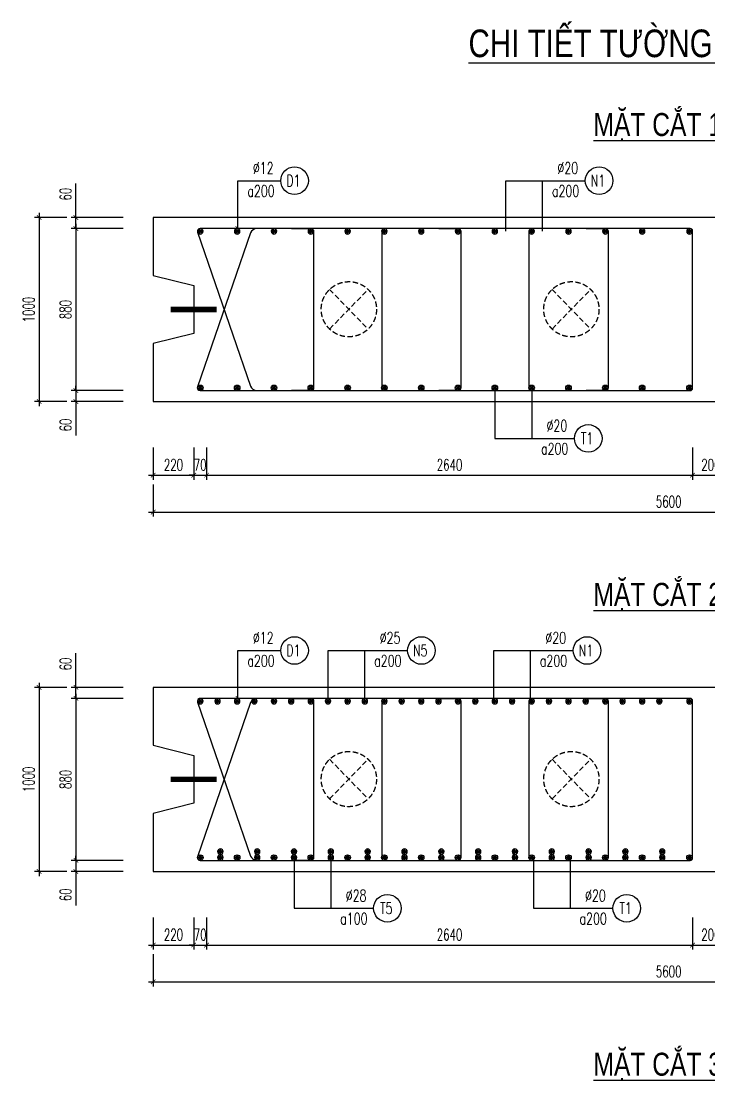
# Model space of a CAD drawing. Header units: millimetres. Extents: x -143483 to 1166745, y -1448440 to -1202244.
# Drawn here: x 76165 to 91106, y -1235911 to -1212885 of the extents above; entities that cross this region are included whole.
import ezdxf
from ezdxf.enums import TextEntityAlignment as Align

# ---------------------------------------------------------------- set-up
doc = ezdxf.new("R2010")
doc.units = ezdxf.units.MM
doc.header["$LTSCALE"] = 30
doc.header["$PDMODE"] = 3
doc.linetypes.add('DASHED', pattern=[19.05, 12.7, -6.35])
doc.layers.get('0').update_dxf_attribs({"lineweight": 9})
doc.layers.get('Defpoints').update_dxf_attribs({"lineweight": 9})
for name, color, linetype in [('ccu11-Cotthep', 9, 'Continuous'), ('ccu11-Dim', 8, 'Continuous'), ('ccu11-Text', 31, 'Continuous'), ('ccu11-Thay', 7, 'Continuous'), ('ccu11-Thep', 4, 'Continuous'), ('ccu11-Thep doc', 4, 'Continuous'), ('ccu11-Thepdai', 6, 'Continuous')]:
    doc.layers.add(name, color=color, linetype=linetype)
doc.layers.add('ccu11-Khuat', color=9, linetype='DASHED', lineweight=30)
doc.layers.add('Vicom_thep doc', color=1, linetype='Continuous', lineweight=35)
doc.styles.add('ccu11-dim', font='vnsimli.shx', dxfattribs={"width": 0.65, "bigfont": 'bigfont.shx'})
doc.styles.add('ccu11-VnAvH-B', font='VHAVANB.TTF')
doc.styles.add('ccu11-vnsimple', font='vnsimple.shx', dxfattribs={"bigfont": 'bigfont.shx'})
doc.styles.add('ccu11_simli', font='vnsimli.shx', dxfattribs={"width": 0.8})
doc.dimstyles.new('ccu11-100', dxfattribs={"dimscale": 100, "dimtxt": 2.5, "dimasz": 1, "dimexe": 1, "dimexo": 2, "dimgap": 1, "dimtad": 1, "dimdec": 0, "dimdsep": 46, "dimtxsty": 'ccu11-dim', "dimblk": 'ARCHTICK', "dimcen": -1, "dimdle": 1, "dimclrd": 256, "dimclre": 256, "dimclrt": 3, "dimadec": 0, "dimazin": 2, "dimtfac": 0.1, "dimtdec": 0, "dimtmove": 0, "dimatfit": 1, "dimldrblk": 'ARCHTICK', "dimfxl": 0, "dimtvp": 0.833333, "dimtolj": 1, "dimtzin": 12, "dimarcsym": 0})
doc.dimstyles.new('ccu11-100x4', dxfattribs={"dimscale": 100, "dimtxt": 2.5, "dimasz": 1, "dimexe": 1, "dimexo": 2, "dimgap": 1, "dimtad": 1, "dimdec": 0, "dimlfac": 0.25, "dimdsep": 46, "dimtxsty": 'ccu11-dim', "dimblk": 'ARCHTICK', "dimcen": -1, "dimdle": 1, "dimclrd": 256, "dimclre": 256, "dimclrt": 3, "dimadec": 0, "dimazin": 2, "dimtfac": 0.1, "dimtdec": 0, "dimtmove": 0, "dimatfit": 1, "dimldrblk": 'ARCHTICK', "dimfxl": 0, "dimtvp": 0.833333, "dimtolj": 1, "dimtzin": 12, "dimarcsym": 0})

# ---------------------------------------------------------------- blocks, each defined once
blk = doc.blocks.new('MCT')
at = {"ltscale": 0.005}
for p, q in [((-0.49, 0), (0.49, 0)), ((0.35, -0.35), (-0.35, 0.35)), ((-0.35, -0.35), (0.35, 0.35)), ((0, -0.49), (0, 0.49))]:
    blk.add_line(p, q, dxfattribs=at)
blk.add_circle((0, 0), 0.492, dxfattribs=at)
blk = doc.blocks.new('*U2129')
at = {"layer": 'ccu11-Thep doc', "xscale": -121.9200000001001, "yscale": 121.9200000001001, "zscale": 121.92, "rotation": 270}
blk.add_blockref('MCT', (0, 0), dxfattribs=at)
blk = doc.blocks.new('*U2130')
at = {"layer": 'ccu11-Thep doc', "color": 0, "linetype": 'ByBlock', "lineweight": -2, "transparency": 16777216}
for p in [(0, 0), (800, 0), (1600, 0), (2400, 0), (3200, 0), (4000, 0), (4800, 0), (5600, 0), (6400, 0), (7200, 0), (8000, 0), (8800, 0), (9600, 0)]:
    blk.add_blockref('*U2129', p, dxfattribs=at)
blk = doc.blocks.new('*U2131')
at = {"layer": 'ccu11-Thep doc', "xscale": -121.9200000001001, "yscale": 121.9200000001001, "zscale": 121.92, "rotation": 270}
blk.add_blockref('MCT', (0, 0), dxfattribs=at)
blk = doc.blocks.new('*U2132')
at = {"layer": 'ccu11-Thep doc', "color": 0, "linetype": 'ByBlock', "lineweight": -2, "transparency": 16777216}
for p in [(0, 0), (800, 0), (1600, 0), (2400, 0), (3200, 0), (4000, 0), (4800, 0), (5600, 0), (6400, 0), (7200, 0), (8000, 0), (8800, 0), (9600, 0)]:
    blk.add_blockref('*U2131', p, dxfattribs=at)
blk = doc.blocks.new('_ARCHTICK')
at = {"color": 0, "linetype": 'ByBlock', "const_width": 0.15}
blk.add_lwpolyline([(-0.5, -0.5), (0.5, 0.5)], dxfattribs=at)
blk = doc.blocks.new('*D2583')
at = {"layer": 'ccu11-Dim', "linetype": 'ByBlock', "lineweight": -2, "ltscale": 30, "transparency": 16777216}
for p, q in [((77354, -1217151), (77354, -1216411)), ((78382, -1217151), (77254, -1217151)), ((77354, -1217391), (77354, -1217151)), ((78382, -1217391), (77254, -1217391)), ((77354, -1217391), (77354, -1217491))]:
    blk.add_line(p, q, dxfattribs=at)
at = {"layer": 'Defpoints', "color": 0, "linetype": 'ByBlock', "ltscale": 30, "transparency": 16777216}
for p in [(78582, -1217151), (77354, -1217391), (78582, -1217391)]:
    blk.add_point(p, dxfattribs=at)
at = {"layer": 'ccu11-Dim', "linetype": 'ByBlock', "lineweight": -2, "ltscale": 30, "transparency": 16777216, "xscale": 100, "yscale": 100, "zscale": 100}
for p, rotation in [((77354, -1217151), 270), ((77354, -1217391), 90)]:
    blk.add_blockref('_ARCHTICK', p, dxfattribs=dict(at, rotation=rotation))
at = {"layer": 'ccu11-Dim', "color": 3, "linetype": 'ByBlock', "ltscale": 30, "transparency": 16777216, "insert": (77129, -1216643), "char_height": 250, "attachment_point": 5, "rotation": 90, "style": 'ccu11-dim'}
blk.add_mtext('\\A1;60', dxfattribs=at)
blk = doc.blocks.new('*D2584')
at = {"layer": 'ccu11-Dim', "linetype": 'ByBlock', "lineweight": -2, "ltscale": 30, "transparency": 16777216}
for p, q in [((77354, -1217291), (77354, -1221011)), ((78382, -1217391), (77254, -1217391)), ((78382, -1220911), (77254, -1220911))]:
    blk.add_line(p, q, dxfattribs=at)
at = {"layer": 'Defpoints', "color": 0, "linetype": 'ByBlock', "ltscale": 30, "transparency": 16777216}
for p in [(78582, -1217391), (77354, -1220911), (78582, -1220911)]:
    blk.add_point(p, dxfattribs=at)
at = {"layer": 'ccu11-Dim', "linetype": 'ByBlock', "lineweight": -2, "ltscale": 30, "transparency": 16777216, "xscale": 100, "yscale": 100, "zscale": 100}
for p, rotation in [((77354, -1217391), 90), ((77354, -1220911), 270)]:
    blk.add_blockref('_ARCHTICK', p, dxfattribs=dict(at, rotation=rotation))
at = {"layer": 'ccu11-Dim', "color": 3, "linetype": 'ByBlock', "ltscale": 30, "transparency": 16777216, "insert": (77129, -1219151), "char_height": 250, "attachment_point": 5, "rotation": 90, "style": 'ccu11-dim'}
blk.add_mtext('\\A1;880', dxfattribs=at)
blk = doc.blocks.new('*D2585')
at = {"layer": 'ccu11-Dim', "linetype": 'ByBlock', "lineweight": -2, "ltscale": 30, "transparency": 16777216}
for p, q in [((77354, -1220911), (77354, -1220811)), ((78382, -1220911), (77254, -1220911)), ((77354, -1220911), (77354, -1221151)), ((78382, -1221151), (77254, -1221151)), ((77354, -1221151), (77354, -1221890))]:
    blk.add_line(p, q, dxfattribs=at)
at = {"layer": 'Defpoints', "color": 0, "linetype": 'ByBlock', "ltscale": 30, "transparency": 16777216}
for p in [(77354, -1220911), (78582, -1220911), (78582, -1221151)]:
    blk.add_point(p, dxfattribs=at)
at = {"layer": 'ccu11-Dim', "linetype": 'ByBlock', "lineweight": -2, "ltscale": 30, "transparency": 16777216, "xscale": 100, "yscale": 100, "zscale": 100}
for p, rotation in [((77354, -1220911), 270), ((77354, -1221151), 90)]:
    blk.add_blockref('_ARCHTICK', p, dxfattribs=dict(at, rotation=rotation))
at = {"layer": 'ccu11-Dim', "color": 3, "linetype": 'ByBlock', "ltscale": 30, "transparency": 16777216, "insert": (77129, -1221659), "char_height": 250, "attachment_point": 5, "rotation": 90, "style": 'ccu11-dim'}
blk.add_mtext('\\A1;60', dxfattribs=at)
blk = doc.blocks.new('*D2586')
at = {"layer": 'ccu11-Dim', "linetype": 'ByBlock', "lineweight": -2, "ltscale": 30, "transparency": 16777216}
for p, q in [((77154, -1217151), (76454, -1217151)), ((76554, -1217051), (76554, -1221251)), ((77154, -1221151), (76454, -1221151))]:
    blk.add_line(p, q, dxfattribs=at)
at = {"layer": 'Defpoints', "color": 0, "linetype": 'ByBlock', "ltscale": 30, "transparency": 16777216}
for p in [(77354, -1217151), (76554, -1221151), (77354, -1221151)]:
    blk.add_point(p, dxfattribs=at)
at = {"layer": 'ccu11-Dim', "linetype": 'ByBlock', "lineweight": -2, "ltscale": 30, "transparency": 16777216, "xscale": 100, "yscale": 100, "zscale": 100}
for p, rotation in [((76554, -1217151), 90), ((76554, -1221151), 270)]:
    blk.add_blockref('_ARCHTICK', p, dxfattribs=dict(at, rotation=rotation))
at = {"layer": 'ccu11-Dim', "color": 3, "linetype": 'ByBlock', "ltscale": 30, "transparency": 16777216, "insert": (76329, -1219151), "char_height": 250, "attachment_point": 5, "rotation": 90, "style": 'ccu11-dim'}
blk.add_mtext('\\A1;1000', dxfattribs=at)
blk = doc.blocks.new('*D2588')
at = {"layer": 'ccu11-Dim', "linetype": 'ByBlock', "lineweight": -2, "ltscale": 30, "transparency": 16777216}
for p, q in [((79034, -1222951), (79034, -1223651)), ((101434, -1222951), (101434, -1223651)), ((78934, -1223551), (101534, -1223551))]:
    blk.add_line(p, q, dxfattribs=at)
at = {"layer": 'Defpoints', "color": 0, "linetype": 'ByBlock', "ltscale": 30, "transparency": 16777216}
for p in [(79034, -1222751), (101434, -1222751), (101434, -1223551)]:
    blk.add_point(p, dxfattribs=at)
at = {"layer": 'ccu11-Dim', "linetype": 'ByBlock', "lineweight": -2, "ltscale": 30, "transparency": 16777216, "xscale": 100, "yscale": 100, "zscale": 100, "rotation": 180}
blk.add_blockref('_ARCHTICK', (79034, -1223551), dxfattribs=at)
at = {"layer": 'ccu11-Dim', "linetype": 'ByBlock', "lineweight": -2, "ltscale": 30, "transparency": 16777216, "xscale": 100, "yscale": 100, "zscale": 100}
blk.add_blockref('_ARCHTICK', (101434, -1223551), dxfattribs=at)
at = {"layer": 'ccu11-Dim', "color": 3, "linetype": 'ByBlock', "ltscale": 30, "transparency": 16777216, "insert": (90234, -1223326), "char_height": 250, "attachment_point": 5, "style": 'ccu11-dim'}
blk.add_mtext('\\A1;5600', dxfattribs=at)
blk = doc.blocks.new('*D2590')
at = {"layer": 'ccu11-Dim', "linetype": 'ByBlock', "lineweight": -2, "ltscale": 30, "transparency": 16777216}
for p, q in [((90752, -1222151), (90752, -1222851)), ((91552, -1222151), (91552, -1222851)), ((90652, -1222751), (91652, -1222751))]:
    blk.add_line(p, q, dxfattribs=at)
at = {"layer": 'Defpoints', "color": 0, "linetype": 'ByBlock', "ltscale": 30, "transparency": 16777216}
for p in [(90752, -1221951), (91552, -1221951), (91552, -1222751)]:
    blk.add_point(p, dxfattribs=at)
at = {"layer": 'ccu11-Dim', "linetype": 'ByBlock', "lineweight": -2, "ltscale": 30, "transparency": 16777216, "xscale": 100, "yscale": 100, "zscale": 100, "rotation": 180}
blk.add_blockref('_ARCHTICK', (90752, -1222751), dxfattribs=at)
at = {"layer": 'ccu11-Dim', "linetype": 'ByBlock', "lineweight": -2, "ltscale": 30, "transparency": 16777216, "xscale": 100, "yscale": 100, "zscale": 100}
blk.add_blockref('_ARCHTICK', (91552, -1222751), dxfattribs=at)
at = {"layer": 'ccu11-Dim', "color": 3, "linetype": 'ByBlock', "ltscale": 30, "transparency": 16777216, "insert": (91152, -1222526), "char_height": 250, "attachment_point": 5, "style": 'ccu11-dim'}
blk.add_mtext('\\A1;200', dxfattribs=at)
blk = doc.blocks.new('*D2592')
at = {"layer": 'ccu11-Dim', "linetype": 'ByBlock', "lineweight": -2, "ltscale": 30, "transparency": 16777216}
for p, q in [((80194, -1222151), (80194, -1222851)), ((90752, -1222151), (90752, -1222851)), ((80094, -1222751), (90852, -1222751))]:
    blk.add_line(p, q, dxfattribs=at)
at = {"layer": 'Defpoints', "color": 0, "linetype": 'ByBlock', "ltscale": 30, "transparency": 16777216}
for p in [(80194, -1221951), (90752, -1221951), (90752, -1222751)]:
    blk.add_point(p, dxfattribs=at)
at = {"layer": 'ccu11-Dim', "linetype": 'ByBlock', "lineweight": -2, "ltscale": 30, "transparency": 16777216, "xscale": 100, "yscale": 100, "zscale": 100, "rotation": 180}
blk.add_blockref('_ARCHTICK', (80194, -1222751), dxfattribs=at)
at = {"layer": 'ccu11-Dim', "linetype": 'ByBlock', "lineweight": -2, "ltscale": 30, "transparency": 16777216, "xscale": 100, "yscale": 100, "zscale": 100}
blk.add_blockref('_ARCHTICK', (90752, -1222751), dxfattribs=at)
at = {"layer": 'ccu11-Dim', "color": 3, "linetype": 'ByBlock', "ltscale": 30, "transparency": 16777216, "insert": (85473, -1222526), "char_height": 250, "attachment_point": 5, "style": 'ccu11-dim'}
blk.add_mtext('\\A1;2640', dxfattribs=at)
blk = doc.blocks.new('SHD')
at = {"layer": 'ccu11-Cotthep'}
blk.add_circle((300, 0), 300, dxfattribs=at)
at = {"layer": 'ccu11-Cotthep', "color": 31, "style": 'ccu11_simli', "width": 0.8}
blk.add_attdef('DK', text='', height=250, dxfattribs=at).set_placement((-101, 65), align=Align.BOTTOM_RIGHT)
blk.add_attdef('KH', text='', height=250, dxfattribs=at).set_placement((300, 0), align=Align.MIDDLE)
blk.add_attdef('KC', text='', height=250, dxfattribs=at).set_placement((-101, -142), align=Align.TOP_RIGHT)
blk = doc.blocks.new('*D2597')
at = {"layer": 'ccu11-Dim', "linetype": 'ByBlock', "lineweight": -2, "ltscale": 30, "transparency": 16777216}
for p, q in [((77354, -1227361), (77354, -1226621)), ((78382, -1227361), (77254, -1227361)), ((77354, -1227601), (77354, -1227361)), ((78382, -1227601), (77254, -1227601)), ((77354, -1227601), (77354, -1227701))]:
    blk.add_line(p, q, dxfattribs=at)
at = {"layer": 'Defpoints', "color": 0, "linetype": 'ByBlock', "ltscale": 30, "transparency": 16777216}
for p in [(78582, -1227361), (77354, -1227601), (78582, -1227601)]:
    blk.add_point(p, dxfattribs=at)
at = {"layer": 'ccu11-Dim', "linetype": 'ByBlock', "lineweight": -2, "ltscale": 30, "transparency": 16777216, "xscale": 100, "yscale": 100, "zscale": 100}
for p, rotation in [((77354, -1227361), 270), ((77354, -1227601), 90)]:
    blk.add_blockref('_ARCHTICK', p, dxfattribs=dict(at, rotation=rotation))
at = {"layer": 'ccu11-Dim', "color": 3, "linetype": 'ByBlock', "ltscale": 30, "transparency": 16777216, "insert": (77129, -1226853), "char_height": 250, "attachment_point": 5, "rotation": 90, "style": 'ccu11-dim'}
blk.add_mtext('\\A1;60', dxfattribs=at)
blk = doc.blocks.new('*D2598')
at = {"layer": 'ccu11-Dim', "linetype": 'ByBlock', "lineweight": -2, "ltscale": 30, "transparency": 16777216}
for p, q in [((77354, -1227501), (77354, -1231221)), ((78382, -1227601), (77254, -1227601)), ((78382, -1231121), (77254, -1231121))]:
    blk.add_line(p, q, dxfattribs=at)
at = {"layer": 'Defpoints', "color": 0, "linetype": 'ByBlock', "ltscale": 30, "transparency": 16777216}
for p in [(78582, -1227601), (77354, -1231121), (78582, -1231121)]:
    blk.add_point(p, dxfattribs=at)
at = {"layer": 'ccu11-Dim', "linetype": 'ByBlock', "lineweight": -2, "ltscale": 30, "transparency": 16777216, "xscale": 100, "yscale": 100, "zscale": 100}
for p, rotation in [((77354, -1227601), 90), ((77354, -1231121), 270)]:
    blk.add_blockref('_ARCHTICK', p, dxfattribs=dict(at, rotation=rotation))
at = {"layer": 'ccu11-Dim', "color": 3, "linetype": 'ByBlock', "ltscale": 30, "transparency": 16777216, "insert": (77129, -1229361), "char_height": 250, "attachment_point": 5, "rotation": 90, "style": 'ccu11-dim'}
blk.add_mtext('\\A1;880', dxfattribs=at)
blk = doc.blocks.new('*D2599')
at = {"layer": 'ccu11-Dim', "linetype": 'ByBlock', "lineweight": -2, "ltscale": 30, "transparency": 16777216}
for p, q in [((78382, -1231121), (77254, -1231121)), ((77354, -1231121), (77354, -1231021)), ((77354, -1231121), (77354, -1231361)), ((78382, -1231361), (77254, -1231361)), ((77354, -1231361), (77354, -1232100))]:
    blk.add_line(p, q, dxfattribs=at)
at = {"layer": 'Defpoints', "color": 0, "linetype": 'ByBlock', "ltscale": 30, "transparency": 16777216}
for p in [(77354, -1231121), (78582, -1231121), (78582, -1231361)]:
    blk.add_point(p, dxfattribs=at)
at = {"layer": 'ccu11-Dim', "linetype": 'ByBlock', "lineweight": -2, "ltscale": 30, "transparency": 16777216, "xscale": 100, "yscale": 100, "zscale": 100}
for p, rotation in [((77354, -1231121), 270), ((77354, -1231361), 90)]:
    blk.add_blockref('_ARCHTICK', p, dxfattribs=dict(at, rotation=rotation))
at = {"layer": 'ccu11-Dim', "color": 3, "linetype": 'ByBlock', "ltscale": 30, "transparency": 16777216, "insert": (77129, -1231869), "char_height": 250, "attachment_point": 5, "rotation": 90, "style": 'ccu11-dim'}
blk.add_mtext('\\A1;60', dxfattribs=at)
blk = doc.blocks.new('*D2600')
at = {"layer": 'ccu11-Dim', "linetype": 'ByBlock', "lineweight": -2, "ltscale": 30, "transparency": 16777216}
for p, q in [((76554, -1227261), (76554, -1231461)), ((77154, -1227361), (76454, -1227361)), ((77154, -1231361), (76454, -1231361))]:
    blk.add_line(p, q, dxfattribs=at)
at = {"layer": 'Defpoints', "color": 0, "linetype": 'ByBlock', "ltscale": 30, "transparency": 16777216}
for p in [(77354, -1227361), (76554, -1231361), (77354, -1231361)]:
    blk.add_point(p, dxfattribs=at)
at = {"layer": 'ccu11-Dim', "linetype": 'ByBlock', "lineweight": -2, "ltscale": 30, "transparency": 16777216, "xscale": 100, "yscale": 100, "zscale": 100}
for p, rotation in [((76554, -1227361), 90), ((76554, -1231361), 270)]:
    blk.add_blockref('_ARCHTICK', p, dxfattribs=dict(at, rotation=rotation))
at = {"layer": 'ccu11-Dim', "color": 3, "linetype": 'ByBlock', "ltscale": 30, "transparency": 16777216, "insert": (76329, -1229361), "char_height": 250, "attachment_point": 5, "rotation": 90, "style": 'ccu11-dim'}
blk.add_mtext('\\A1;1000', dxfattribs=at)
blk = doc.blocks.new('*D2602')
at = {"layer": 'ccu11-Dim', "linetype": 'ByBlock', "lineweight": -2, "ltscale": 30, "transparency": 16777216}
for p, q in [((79034, -1233161), (79034, -1233861)), ((101434, -1233161), (101434, -1233861)), ((78934, -1233761), (101534, -1233761))]:
    blk.add_line(p, q, dxfattribs=at)
at = {"layer": 'Defpoints', "color": 0, "linetype": 'ByBlock', "ltscale": 30, "transparency": 16777216}
for p in [(79034, -1232961), (101434, -1232961), (101434, -1233761)]:
    blk.add_point(p, dxfattribs=at)
at = {"layer": 'ccu11-Dim', "linetype": 'ByBlock', "lineweight": -2, "ltscale": 30, "transparency": 16777216, "xscale": 100, "yscale": 100, "zscale": 100, "rotation": 180}
blk.add_blockref('_ARCHTICK', (79034, -1233761), dxfattribs=at)
at = {"layer": 'ccu11-Dim', "linetype": 'ByBlock', "lineweight": -2, "ltscale": 30, "transparency": 16777216, "xscale": 100, "yscale": 100, "zscale": 100}
blk.add_blockref('_ARCHTICK', (101434, -1233761), dxfattribs=at)
at = {"layer": 'ccu11-Dim', "color": 3, "linetype": 'ByBlock', "ltscale": 30, "transparency": 16777216, "insert": (90234, -1233536), "char_height": 250, "attachment_point": 5, "style": 'ccu11-dim'}
blk.add_mtext('\\A1;5600', dxfattribs=at)
blk = doc.blocks.new('*D2604')
at = {"layer": 'ccu11-Dim', "linetype": 'ByBlock', "lineweight": -2, "ltscale": 30, "transparency": 16777216}
for p, q in [((90752, -1232361), (90752, -1233061)), ((91552, -1232361), (91552, -1233061)), ((90652, -1232961), (91652, -1232961))]:
    blk.add_line(p, q, dxfattribs=at)
at = {"layer": 'Defpoints', "color": 0, "linetype": 'ByBlock', "ltscale": 30, "transparency": 16777216}
for p in [(90752, -1232161), (91552, -1232161), (91552, -1232961)]:
    blk.add_point(p, dxfattribs=at)
at = {"layer": 'ccu11-Dim', "linetype": 'ByBlock', "lineweight": -2, "ltscale": 30, "transparency": 16777216, "xscale": 100, "yscale": 100, "zscale": 100, "rotation": 180}
blk.add_blockref('_ARCHTICK', (90752, -1232961), dxfattribs=at)
at = {"layer": 'ccu11-Dim', "linetype": 'ByBlock', "lineweight": -2, "ltscale": 30, "transparency": 16777216, "xscale": 100, "yscale": 100, "zscale": 100}
blk.add_blockref('_ARCHTICK', (91552, -1232961), dxfattribs=at)
at = {"layer": 'ccu11-Dim', "color": 3, "linetype": 'ByBlock', "ltscale": 30, "transparency": 16777216, "insert": (91152, -1232736), "char_height": 250, "attachment_point": 5, "style": 'ccu11-dim'}
blk.add_mtext('\\A1;200', dxfattribs=at)
blk = doc.blocks.new('ccu11_block_thep')
at = {"layer": 'ccu11-Thep', "color": 3}
for p, q in [((-0.4, 0), (0.4, 0)), ((-0.28, 0.28), (0.28, -0.28)), ((0.28, 0.28), (-0.28, -0.28)), ((0, 0.4), (0, -0.4))]:
    blk.add_line(p, q, dxfattribs=at)
at = {"layer": 'ccu11-Thep', "color": 1, "const_width": 0.0667}
blk.add_lwpolyline([(-0.4, 0, 1), (0.4, 0, 1), (-0.4, 0, 1)], format="xyb", dxfattribs=at)
at = {"layer": 'ccu11-Thep', "color": 1}
blk.add_circle((0, 0), 0.4, dxfattribs=at)
blk = doc.blocks.new('*U2137')
at = {"layer": 'Vicom_thep doc', "xscale": -150, "yscale": 150, "zscale": 150, "rotation": 180}
blk.add_blockref('ccu11_block_thep', (0, 0), dxfattribs=at)
blk = doc.blocks.new('*U2138')
at = {"layer": 'ccu11-Thep doc', "color": 0, "linetype": 'ByBlock', "lineweight": -2, "transparency": 16777216}
for p in [(0, 0), (800, 0), (1600, 0), (2400, 0), (3200, 0), (4000, 0), (4800, 0), (5600, 0), (6400, 0), (7200, 0), (8000, 0), (8800, 0), (9600, 0)]:
    blk.add_blockref('*U2137', p, dxfattribs=at)
blk = doc.blocks.new('*U2145')
at = {"layer": 'Vicom_thep doc', "xscale": -150, "yscale": 150, "zscale": 150, "rotation": 180}
blk.add_blockref('ccu11_block_thep', (0, 0), dxfattribs=at)
blk = doc.blocks.new('*U2146')
at = {"layer": 'ccu11-Thep doc', "color": 0, "linetype": 'ByBlock', "lineweight": -2, "transparency": 16777216}
for p in [(0, 0), (800, 0), (1600, 0), (2400, 0), (3200, 0), (4000, 0), (4800, 0), (5600, 0), (6400, 0), (7200, 0), (8000, 0), (8800, 0), (9600, 0)]:
    blk.add_blockref('*U2145', p, dxfattribs=at)
blk = doc.blocks.new('*U2201')
at = {"layer": 'Vicom_thep doc', "xscale": -150, "yscale": 150, "zscale": 150, "rotation": 180}
blk.add_blockref('ccu11_block_thep', (0, 0), dxfattribs=at)
blk = doc.blocks.new('*U2202')
at = {"layer": 'ccu11-Thep doc', "color": 0, "linetype": 'ByBlock', "lineweight": -2, "transparency": 16777216}
for p in [(0, 0), (800, 0), (1600, 0), (2400, 0), (3200, 0), (4000, 0), (4800, 0), (5600, 0), (6400, 0), (7200, 0), (8000, 0), (8800, 0), (9600, 0)]:
    blk.add_blockref('*U2201', p, dxfattribs=at)
blk = doc.blocks.new('*D2385')
at = {"layer": 'ccu11-Dim', "linetype": 'ByBlock', "lineweight": -2, "ltscale": 30, "transparency": 16777216}
for p, q in [((79034, -1222151), (79034, -1222851)), ((79914, -1222151), (79914, -1222851)), ((78934, -1222751), (80014, -1222751))]:
    blk.add_line(p, q, dxfattribs=at)
at = {"layer": 'Defpoints', "color": 0, "linetype": 'ByBlock', "ltscale": 30, "transparency": 16777216}
for p in [(79034, -1221951), (79914, -1221951), (79914, -1222751)]:
    blk.add_point(p, dxfattribs=at)
at = {"layer": 'ccu11-Dim', "linetype": 'ByBlock', "lineweight": -2, "ltscale": 30, "transparency": 16777216, "xscale": 100, "yscale": 100, "zscale": 100, "rotation": 180}
blk.add_blockref('_ARCHTICK', (79034, -1222751), dxfattribs=at)
at = {"layer": 'ccu11-Dim', "linetype": 'ByBlock', "lineweight": -2, "ltscale": 30, "transparency": 16777216, "xscale": 100, "yscale": 100, "zscale": 100}
blk.add_blockref('_ARCHTICK', (79914, -1222751), dxfattribs=at)
at = {"layer": 'ccu11-Dim', "color": 3, "linetype": 'ByBlock', "ltscale": 30, "transparency": 16777216, "insert": (79474, -1222526), "char_height": 250, "attachment_point": 5, "style": 'ccu11-dim'}
blk.add_mtext('\\A1;220', dxfattribs=at)
blk = doc.blocks.new('*D2386')
at = {"layer": 'ccu11-Dim', "linetype": 'ByBlock', "lineweight": -2, "ltscale": 30, "transparency": 16777216}
for p, q in [((79914, -1222151), (79914, -1222851)), ((80194, -1222151), (80194, -1222851)), ((79914, -1222751), (79814, -1222751)), ((79914, -1222751), (80194, -1222751)), ((80194, -1222751), (80294, -1222751))]:
    blk.add_line(p, q, dxfattribs=at)
at = {"layer": 'Defpoints', "color": 0, "linetype": 'ByBlock', "ltscale": 30, "transparency": 16777216}
for p in [(79914, -1221951), (80194, -1221951), (80194, -1222751)]:
    blk.add_point(p, dxfattribs=at)
at = {"layer": 'ccu11-Dim', "linetype": 'ByBlock', "lineweight": -2, "ltscale": 30, "transparency": 16777216, "xscale": 100, "yscale": 100, "zscale": 100}
blk.add_blockref('_ARCHTICK', (79914, -1222751), dxfattribs=at)
at = {"layer": 'ccu11-Dim', "linetype": 'ByBlock', "lineweight": -2, "ltscale": 30, "transparency": 16777216, "xscale": 100, "yscale": 100, "zscale": 100, "rotation": 180}
blk.add_blockref('_ARCHTICK', (80194, -1222751), dxfattribs=at)
at = {"layer": 'ccu11-Dim', "color": 3, "linetype": 'ByBlock', "ltscale": 30, "transparency": 16777216, "insert": (80054, -1222526), "char_height": 250, "attachment_point": 5, "style": 'ccu11-dim'}
blk.add_mtext('\\A1;70', dxfattribs=at)
blk = doc.blocks.new('*U1553')
at = {"layer": 'ccu11-Thep doc', "xscale": -121.9200000001001, "yscale": 121.9200000001001, "zscale": 121.92, "rotation": 270}
blk.add_blockref('MCT', (0, 0), dxfattribs=at)
blk = doc.blocks.new('*U1562')
at = {"layer": 'ccu11-Thep doc', "color": 0, "linetype": 'ByBlock', "lineweight": -2, "transparency": 16777216}
for p in [(0, 0), (800, 0), (1600, 0), (2400, 0), (3200, 0), (4000, 0), (4800, 0), (5600, 0), (6400, 0), (7200, 0), (8000, 0), (8800, 0), (9600, 0)]:
    blk.add_blockref('*U1553', p, dxfattribs=at)
blk = doc.blocks.new('*U1563')
at = {"layer": 'ccu11-Thep doc', "xscale": -121.9200000001001, "yscale": 121.9200000001001, "zscale": 121.92, "rotation": 270}
blk.add_blockref('MCT', (0, 0), dxfattribs=at)
blk = doc.blocks.new('*U1564')
at = {"layer": 'ccu11-Thep doc', "color": 0, "linetype": 'ByBlock', "lineweight": -2, "transparency": 16777216}
for p in [(0, 0), (800, 0), (1600, 0), (2400, 0), (3200, 0), (4000, 0), (4800, 0), (5600, 0), (6400, 0), (7200, 0), (8000, 0), (8800, 0), (9600, 0)]:
    blk.add_blockref('*U1563', p, dxfattribs=at)
blk = doc.blocks.new('*D2387')
at = {"layer": 'ccu11-Dim', "linetype": 'ByBlock', "lineweight": -2, "ltscale": 30, "transparency": 16777216}
for p, q in [((80194, -1232361), (80194, -1233061)), ((90752, -1232361), (90752, -1233061)), ((80094, -1232961), (90852, -1232961))]:
    blk.add_line(p, q, dxfattribs=at)
at = {"layer": 'Defpoints', "color": 0, "linetype": 'ByBlock', "ltscale": 30, "transparency": 16777216}
for p in [(80194, -1232161), (90752, -1232161), (90752, -1232961)]:
    blk.add_point(p, dxfattribs=at)
at = {"layer": 'ccu11-Dim', "linetype": 'ByBlock', "lineweight": -2, "ltscale": 30, "transparency": 16777216, "xscale": 100, "yscale": 100, "zscale": 100, "rotation": 180}
blk.add_blockref('_ARCHTICK', (80194, -1232961), dxfattribs=at)
at = {"layer": 'ccu11-Dim', "linetype": 'ByBlock', "lineweight": -2, "ltscale": 30, "transparency": 16777216, "xscale": 100, "yscale": 100, "zscale": 100}
blk.add_blockref('_ARCHTICK', (90752, -1232961), dxfattribs=at)
at = {"layer": 'ccu11-Dim', "color": 3, "linetype": 'ByBlock', "ltscale": 30, "transparency": 16777216, "insert": (85473, -1232736), "char_height": 250, "attachment_point": 5, "style": 'ccu11-dim'}
blk.add_mtext('\\A1;2640', dxfattribs=at)
blk = doc.blocks.new('*D2388')
at = {"layer": 'ccu11-Dim', "linetype": 'ByBlock', "lineweight": -2, "ltscale": 30, "transparency": 16777216}
for p, q in [((79034, -1232361), (79034, -1233061)), ((79914, -1232361), (79914, -1233061)), ((78934, -1232961), (80014, -1232961))]:
    blk.add_line(p, q, dxfattribs=at)
at = {"layer": 'Defpoints', "color": 0, "linetype": 'ByBlock', "ltscale": 30, "transparency": 16777216}
for p in [(79034, -1232161), (79914, -1232161), (79914, -1232961)]:
    blk.add_point(p, dxfattribs=at)
at = {"layer": 'ccu11-Dim', "linetype": 'ByBlock', "lineweight": -2, "ltscale": 30, "transparency": 16777216, "xscale": 100, "yscale": 100, "zscale": 100, "rotation": 180}
blk.add_blockref('_ARCHTICK', (79034, -1232961), dxfattribs=at)
at = {"layer": 'ccu11-Dim', "linetype": 'ByBlock', "lineweight": -2, "ltscale": 30, "transparency": 16777216, "xscale": 100, "yscale": 100, "zscale": 100}
blk.add_blockref('_ARCHTICK', (79914, -1232961), dxfattribs=at)
at = {"layer": 'ccu11-Dim', "color": 3, "linetype": 'ByBlock', "ltscale": 30, "transparency": 16777216, "insert": (79474, -1232736), "char_height": 250, "attachment_point": 5, "style": 'ccu11-dim'}
blk.add_mtext('\\A1;220', dxfattribs=at)
blk = doc.blocks.new('*D2389')
at = {"layer": 'ccu11-Dim', "linetype": 'ByBlock', "lineweight": -2, "ltscale": 30, "transparency": 16777216}
for p, q in [((79914, -1232361), (79914, -1233061)), ((80194, -1232361), (80194, -1233061)), ((79914, -1232961), (79814, -1232961)), ((79914, -1232961), (80194, -1232961)), ((80194, -1232961), (80294, -1232961))]:
    blk.add_line(p, q, dxfattribs=at)
at = {"layer": 'Defpoints', "color": 0, "linetype": 'ByBlock', "ltscale": 30, "transparency": 16777216}
for p in [(79914, -1232161), (80194, -1232161), (80194, -1232961)]:
    blk.add_point(p, dxfattribs=at)
at = {"layer": 'ccu11-Dim', "linetype": 'ByBlock', "lineweight": -2, "ltscale": 30, "transparency": 16777216, "xscale": 100, "yscale": 100, "zscale": 100}
blk.add_blockref('_ARCHTICK', (79914, -1232961), dxfattribs=at)
at = {"layer": 'ccu11-Dim', "linetype": 'ByBlock', "lineweight": -2, "ltscale": 30, "transparency": 16777216, "xscale": 100, "yscale": 100, "zscale": 100, "rotation": 180}
blk.add_blockref('_ARCHTICK', (80194, -1232961), dxfattribs=at)
at = {"layer": 'ccu11-Dim', "color": 3, "linetype": 'ByBlock', "ltscale": 30, "transparency": 16777216, "insert": (80054, -1232736), "char_height": 250, "attachment_point": 5, "style": 'ccu11-dim'}
blk.add_mtext('\\A1;70', dxfattribs=at)

msp = doc.modelspace()

# ---------------------------------------------------------------- linework, layer by layer
at = {"layer": 'ccu11-Khuat', "ltscale": 0.3}
for p, q in [((82865.99, -1218715.04), (83704.22, -1219573.74)), ((82865.99, -1219573.74), (83704.22, -1218715.04)), ((87700.78, -1218715.04), (88539.02, -1219573.74)), ((87700.78, -1219573.74), (88539.02, -1218715.04)), ((82865.99, -1228924.97), (83704.22, -1229783.68)), ((82865.99, -1229783.68), (83704.22, -1228924.97)), ((87700.78, -1228924.97), (88539.02, -1229783.68)), ((87700.78, -1229783.68), (88539.02, -1228924.97))]:
    msp.add_line(p, q, dxfattribs=at)
for centre in [(83285.11, -1219144.39), (88119.9, -1219144.39), (83285.11, -1229354.32), (88119.9, -1229354.32)]:
    msp.add_circle(centre, 600, dxfattribs=at)
at = {"layer": 'ccu11-Thay'}
for p, q in [((101433.78, -1217150.75), (79033.78, -1217150.75)), ((79033.78, -1217150.75), (79033.78, -1218410.75)), ((79033.78, -1218410.75), (79913.55, -1218630.75)), ((79913.55, -1218630.75), (79913.55, -1219670.75)), ((79913.55, -1219670.75), (79033.78, -1219890.75)), ((79033.78, -1219890.75), (79033.78, -1221150.75)), ((79033.78, -1221150.75), (101433.78, -1221150.75)), ((101433.78, -1227360.69), (79033.78, -1227360.69)), ((79033.78, -1227360.69), (79033.78, -1228620.69)), ((79033.78, -1228620.69), (79913.55, -1228840.69)), ((79913.55, -1228840.69), (79913.55, -1229880.69)), ((79913.55, -1229880.69), (79033.78, -1230100.69)), ((79033.78, -1230100.69), (79033.78, -1231360.69)), ((79033.78, -1231360.69), (101433.78, -1231360.69))]:
    msp.add_line(p, q, dxfattribs=at)
at = {"layer": 'ccu11-Thep', "const_width": 120}
for points in [[(79413.31, -1219150.75), (80413.31, -1219150.75)], [(80413.78, -1219150.75), (79413.78, -1219150.75)], [(79413.31, -1229360.69), (80413.31, -1229360.69)], [(80413.78, -1229360.69), (79413.78, -1229360.69)]]:
    msp.add_lwpolyline(points, dxfattribs=at)
at = {"layer": 'ccu11-Thepdai'}
for points in [[(81981.98, -1217390.75), (81261.51, -1217390.75, 0.23620228), (81149.75, -1217483.5), (79995.87, -1220830.25, 0.5204497), (80052.26, -1220910.75), (90703.78, -1220910.75, 0.41421356), (90753.78, -1220860.75), (90753.78, -1217440.75, 0.41421356), (90703.78, -1217390.75), (80052.26, -1217390.75, 0.5204497), (79995.87, -1217471.25), (81149.75, -1220818, 0.23620228), (81261.51, -1220910.75), (81981.98, -1220910.75)], [(82038.78, -1217390.75), (82458.78, -1217390.75, -0.41421356), (82518.78, -1217450.75), (82518.78, -1220850.75, -0.41421356), (82458.78, -1220910.75), (82038.78, -1220910.75)], [(84478.78, -1217390.75), (84058.78, -1217390.75, 0.41421356), (83998.78, -1217450.75), (83998.78, -1220850.75, 0.41421356), (84058.78, -1220910.75), (84478.78, -1220910.75)], [(85238.78, -1217390.75), (85658.78, -1217390.75, -0.41421356), (85718.78, -1217450.75), (85718.78, -1220850.75, -0.41421356), (85658.78, -1220910.75), (85238.78, -1220910.75)], [(87678.78, -1217390.75), (87258.78, -1217390.75, 0.41421356), (87198.78, -1217450.75), (87198.78, -1220850.75, 0.41421356), (87258.78, -1220910.75), (87678.78, -1220910.75)], [(88438.78, -1217390.75), (88858.78, -1217390.75, -0.41421356), (88918.78, -1217450.75), (88918.78, -1220850.75, -0.41421356), (88858.78, -1220910.75), (88438.78, -1220910.75)], [(81981.98, -1227600.69), (81261.51, -1227600.69, 0.23620228), (81149.75, -1227693.43), (79995.87, -1231040.19, 0.5204497), (80052.26, -1231120.69), (90703.78, -1231120.69, 0.41421356), (90753.78, -1231070.69), (90753.78, -1227650.69, 0.41421356), (90703.78, -1227600.69), (80052.26, -1227600.69, 0.5204497), (79995.87, -1227681.19), (81149.75, -1231027.94, 0.23620228), (81261.51, -1231120.69), (81981.98, -1231120.69)], [(82038.78, -1227600.69), (82458.78, -1227600.69, -0.41421356), (82518.78, -1227660.69), (82518.78, -1231060.69, -0.41421356), (82458.78, -1231120.69), (82038.78, -1231120.69)], [(84478.78, -1227600.69), (84058.78, -1227600.69, 0.41421356), (83998.78, -1227660.69), (83998.78, -1231060.69, 0.41421356), (84058.78, -1231120.69), (84478.78, -1231120.69)], [(85238.78, -1227600.69), (85658.78, -1227600.69, -0.41421356), (85718.78, -1227660.69), (85718.78, -1231060.69, -0.41421356), (85658.78, -1231120.69), (85238.78, -1231120.69)], [(87678.78, -1227600.69), (87258.78, -1227600.69, 0.41421356), (87198.78, -1227660.69), (87198.78, -1231060.69, 0.41421356), (87258.78, -1231120.69), (87678.78, -1231120.69)], [(88438.78, -1227600.69), (88858.78, -1227600.69, -0.41421356), (88918.78, -1227660.69), (88918.78, -1231060.69, -0.41421356), (88858.78, -1231120.69), (88438.78, -1231120.69)]]:
    msp.add_lwpolyline(points, format="xyb", dxfattribs=at)

# ---------------------------------------------------------------- block references
at = {"layer": 'ccu11-Cotthep'}
ref = msp.add_blockref('SHD', (81804.46, -1216350.39), dxfattribs=at)
ref.add_attrib('KH', 'D1', dxfattribs={"color": 31, "height": 250, "style": 'ccu11-vnsimple', "width": 0.7}).set_placement((82079.46, -1216350.39), align=Align.MIDDLE_CENTER)
ref.add_attrib('KC', 'a200', dxfattribs={"color": 31, "height": 250, "style": 'ccu11-vnsimple', "width": 0.7}).set_placement((81375.88, -1216450.39), align=Align.TOP_CENTER)
ref.add_attrib('DK', '`12', dxfattribs={"color": 31, "height": 250, "style": 'ccu11-vnsimple', "width": 0.7}).set_placement((81423.68, -1216275.39), align=Align.BOTTOM_CENTER)
ref = msp.add_blockref('SHD', (88422.78, -1216350.39), dxfattribs=at)
ref.add_attrib('KH', 'N1', dxfattribs={"color": 31, "height": 250, "style": 'ccu11-vnsimple', "width": 0.7}).set_placement((88697.78, -1216350.39), align=Align.MIDDLE_CENTER)
ref.add_attrib('KC', 'a200', dxfattribs={"color": 31, "height": 250, "style": 'ccu11-vnsimple', "width": 0.7}).set_placement((87994.2, -1216450.39), align=Align.TOP_CENTER)
ref.add_attrib('DK', '`20', dxfattribs={"color": 31, "height": 250, "style": 'ccu11-vnsimple', "width": 0.7}).set_placement((88042, -1216275.39), align=Align.BOTTOM_CENTER)
ref = msp.add_blockref('SHD', (88186.17, -1221951.11), dxfattribs=at)
ref.add_attrib('KH', 'T1', dxfattribs={"color": 31, "height": 250, "style": 'ccu11-vnsimple', "width": 0.7}).set_placement((88461.17, -1221951.11), align=Align.MIDDLE_CENTER)
ref.add_attrib('KC', 'a200', dxfattribs={"color": 31, "height": 250, "style": 'ccu11-vnsimple', "width": 0.7}).set_placement((87757.59, -1222051.11), align=Align.TOP_CENTER)
ref.add_attrib('DK', '`20', dxfattribs={"color": 31, "height": 250, "style": 'ccu11-vnsimple', "width": 0.7}).set_placement((87805.39, -1221876.11), align=Align.BOTTOM_CENTER)
ref = msp.add_blockref('SHD', (81804.46, -1226560.33), dxfattribs=at)
ref.add_attrib('KH', 'D1', dxfattribs={"color": 31, "height": 250, "style": 'ccu11-vnsimple', "width": 0.7}).set_placement((82079.46, -1226560.33), align=Align.MIDDLE_CENTER)
ref.add_attrib('KC', 'a200', dxfattribs={"color": 31, "height": 250, "style": 'ccu11-vnsimple', "width": 0.7}).set_placement((81375.88, -1226660.33), align=Align.TOP_CENTER)
ref.add_attrib('DK', '`12', dxfattribs={"color": 31, "height": 250, "style": 'ccu11-vnsimple', "width": 0.7}).set_placement((81423.68, -1226485.33), align=Align.BOTTOM_CENTER)
ref = msp.add_blockref('SHD', (84560.86, -1226560.33), dxfattribs=at)
ref.add_attrib('KH', 'N5', dxfattribs={"color": 31, "height": 250, "style": 'ccu11-vnsimple', "width": 0.7}).set_placement((84835.86, -1226560.33), align=Align.MIDDLE_CENTER)
ref.add_attrib('KC', 'a200', dxfattribs={"color": 31, "height": 250, "style": 'ccu11-vnsimple', "width": 0.7}).set_placement((84132.28, -1226660.33), align=Align.TOP_CENTER)
ref.add_attrib('DK', '`25', dxfattribs={"color": 31, "height": 250, "style": 'ccu11-vnsimple', "width": 0.7}).set_placement((84180.07, -1226485.33), align=Align.BOTTOM_CENTER)
ref = msp.add_blockref('SHD', (88160.86, -1226560.33), dxfattribs=at)
ref.add_attrib('KH', 'N1', dxfattribs={"color": 31, "height": 250, "style": 'ccu11-vnsimple', "width": 0.7}).set_placement((88435.86, -1226560.33), align=Align.MIDDLE_CENTER)
ref.add_attrib('KC', 'a200', dxfattribs={"color": 31, "height": 250, "style": 'ccu11-vnsimple', "width": 0.7}).set_placement((87732.28, -1226660.33), align=Align.TOP_CENTER)
ref.add_attrib('DK', '`20', dxfattribs={"color": 31, "height": 250, "style": 'ccu11-vnsimple', "width": 0.7}).set_placement((87780.07, -1226485.33), align=Align.BOTTOM_CENTER)
ref = msp.add_blockref('SHD', (83822.78, -1232161.04), dxfattribs=at)
ref.add_attrib('KH', 'T5', dxfattribs={"color": 31, "height": 250, "style": 'ccu11-vnsimple', "width": 0.7}).set_placement((84097.78, -1232161.04), align=Align.MIDDLE_CENTER)
ref.add_attrib('KC', 'a100', dxfattribs={"color": 31, "height": 250, "style": 'ccu11-vnsimple', "width": 0.7}).set_placement((83394.2, -1232261.04), align=Align.TOP_CENTER)
ref.add_attrib('DK', '`28', dxfattribs={"color": 31, "height": 250, "style": 'ccu11-vnsimple', "width": 0.7}).set_placement((83442, -1232086.04), align=Align.BOTTOM_CENTER)
ref = msp.add_blockref('SHD', (89022.78, -1232161.04), dxfattribs=at)
ref.add_attrib('KH', 'T1', dxfattribs={"color": 31, "height": 250, "style": 'ccu11-vnsimple', "width": 0.7}).set_placement((89297.78, -1232161.04), align=Align.MIDDLE_CENTER)
ref.add_attrib('KC', 'a200', dxfattribs={"color": 31, "height": 250, "style": 'ccu11-vnsimple', "width": 0.7}).set_placement((88594.2, -1232261.04), align=Align.TOP_CENTER)
ref.add_attrib('DK', '`20', dxfattribs={"color": 31, "height": 250, "style": 'ccu11-vnsimple', "width": 0.7}).set_placement((88642, -1232086.04), align=Align.BOTTOM_CENTER)
at = {"layer": 'ccu11-Thep doc'}
for name, p in [('*U2130', (80057.17, -1217450.75)), ('*U1562', (80057.17, -1227660.69)), ('*U2138', (80431.86, -1227660.69)), ('*U2202', (80493.78, -1230930.58)), ('*U2146', (80493.78, -1231060.69))]:
    msp.add_blockref(name, p, dxfattribs=at)
at = {"layer": 'ccu11-Thep doc', "yscale": 121.9200000001001, "rotation": 270}
for p, xscale, zscale in [((90685.88, -1217450.75), -121.9200000001001, 121.92), ((90685.88, -1220850.75), 121.9200000001001, 121.9200000001001), ((90685.88, -1227660.69), -121.9200000001001, 121.92), ((90685.88, -1231060.69), 121.9200000001001, 121.9200000001001)]:
    msp.add_blockref('MCT', p, dxfattribs=dict(at, xscale=xscale, zscale=zscale))
at = {"layer": 'ccu11-Thep doc', "xscale": -1, "rotation": 180}
for name, p in [('*U2132', (80057.17, -1220850.75)), ('*U1564', (80057.17, -1231060.69))]:
    msp.add_blockref(name, p, dxfattribs=at)

# ---------------------------------------------------------------- texts
at = {"layer": 'ccu11-Text', "style": 'ccu11-VnAvH-B', "width": 0.8}
msp.add_text('%%UCHI TIÕT t\xadêng v©y tv-7a', height=600, dxfattribs=at).set_placement((90267.79, -1213666.3), align=Align.CENTER)
at = {"layer": 'ccu11-Text', "color": 1, "style": 'ccu11-VnAvH-B', "width": 0.8}
msp.add_text('%%UmÆt c¾t 1-1', height=500, dxfattribs=at).set_placement((90233.78, -1215380.62), align=Align.CENTER)
at = {"layer": 'ccu11-Text', "color": 2, "style": 'ccu11-VnAvH-B', "width": 0.8}
msp.add_text('%%UmÆt c¾t 2-2', height=500, dxfattribs=at).set_placement((90233.78, -1225590.56), align=Align.CENTER)
at = {"layer": 'ccu11-Text', "color": 3, "style": 'ccu11-VnAvH-B', "width": 0.8}
msp.add_text('%%UmÆt c¾t 3-3', height=500, dxfattribs=at).set_placement((90233.78, -1235800.49), align=Align.CENTER)

# ---------------------------------------------------------------- dimensions: what is measured, and where the dimension line sits
at = {"layer": 'ccu11-Dim', "linetype": 'ByBlock', "ltscale": 30}
for base, p1, p2, angle, picture, middle in [((77354.02, -1217390.75), (78582.41, -1217150.75), (78582.41, -1217390.75), 90, '*D2583', (77354.02, -1216642.76)), ((77354.02, -1220910.75), (78582.41, -1221150.75), (78582.41, -1220910.75), 270, '*D2585', (77354.02, -1221658.73)), ((77354.02, -1227600.69), (78582.41, -1227360.69), (78582.41, -1227600.69), 90, '*D2597', (77354.02, -1226852.7)), ((77354.02, -1231120.69), (78582.41, -1231360.69), (78582.41, -1231120.69), 270, '*D2599', (77354.02, -1231868.67))]:
    dim = msp.add_linear_dim(base=base, p1=p1, p2=p2, angle=angle, dimstyle='ccu11-100x4', dxfattribs=at)
    dim.commit()
    dim.dimension.update_dxf_attribs({"geometry": picture, "text_midpoint": middle, "dimtype": 160})
for base, p1, p2, angle, picture, middle in [((76554.02, -1221150.75), (77354.02, -1217150.75), (77354.02, -1221150.75), 90, '*D2586', (76329.02, -1219150.75)), ((79913.78, -1222751.11), (79033.78, -1221951.11), (79913.78, -1221951.11), 180, '*D2385', (79473.78, -1222526.11)), ((76554.02, -1231360.69), (77354.02, -1227360.69), (77354.02, -1231360.69), 90, '*D2600', (76329.02, -1229360.69)), ((79913.78, -1232961.04), (79033.78, -1232161.05), (79913.78, -1232161.05), 180, '*D2388', (79473.78, -1232736.04))]:
    dim = msp.add_linear_dim(base=base, p1=p1, p2=p2, angle=angle, dimstyle='ccu11-100x4', dxfattribs=at)
    dim.commit()
    dim.dimension.update_dxf_attribs({"geometry": picture, "text_midpoint": middle})
for base, p1, p2, angle, override, picture, middle in [((77354.02, -1220910.75), (78582.41, -1217390.75), (78582.41, -1220910.75), 90, {"dimtmove": 1}, '*D2584', (77129.02, -1219150.75)), ((80193.78, -1222751.11), (79913.78, -1221951.11), (80193.78, -1221951.11), 180, {"dimtix": 1}, '*D2386', (80053.78, -1222526.11)), ((77354.02, -1231120.69), (78582.41, -1227600.69), (78582.41, -1231120.69), 90, {"dimtmove": 1}, '*D2598', (77129.02, -1229360.69)), ((80193.78, -1232961.04), (79913.78, -1232161.05), (80193.78, -1232161.05), 180, {"dimtix": 1}, '*D2389', (80053.78, -1232736.04))]:
    dim = msp.add_linear_dim(base=base, p1=p1, p2=p2, angle=angle, dimstyle='ccu11-100x4', override=override, dxfattribs=at)
    dim.commit()
    dim.dimension.update_dxf_attribs({"geometry": picture, "text_midpoint": middle})
for base, p1, p2, picture, middle in [((90752.28, -1222751.11), (80193.78, -1221951.11), (90752.28, -1221951.11), '*D2592', (85473.03, -1222526.11)), ((91552.28, -1222751.11), (90752.28, -1221951.11), (91552.28, -1221951.11), '*D2590', (91152.28, -1222526.11)), ((101433.78, -1223551.11), (79033.78, -1222751.11), (101433.78, -1222751.11), '*D2588', (90233.78, -1223326.11)), ((90752.28, -1232961.04), (80193.78, -1232161.05), (90752.28, -1232161.05), '*D2387', (85473.03, -1232736.04)), ((91552.28, -1232961.04), (90752.28, -1232161.05), (91552.28, -1232161.05), '*D2604', (91152.28, -1232736.04)), ((101433.78, -1233761.04), (79033.78, -1232961.04), (101433.78, -1232961.04), '*D2602', (90233.78, -1233536.04))]:
    dim = msp.add_linear_dim(base=base, p1=p1, p2=p2, dimstyle='ccu11-100x4', dxfattribs=at)
    dim.commit()
    dim.dimension.update_dxf_attribs({"geometry": picture, "text_midpoint": middle})

# ---------------------------------------------------------------- leaders
at = {"layer": 'ccu11-Cotthep', "linetype": 'ByBlock', "ltscale": 30}
for points in [[(80875.46, -1217390.75), (80875.46, -1216350.39), (81804.46, -1216350.39)], [(80875.46, -1227600.69), (80875.46, -1226560.33), (81804.46, -1226560.33)]]:
    msp.add_leader(points, dimstyle='ccu11-100x4', dxfattribs=at)
at = {"layer": 'ccu11-Cotthep'}
for points in [[(86693.78, -1217450.75), (86693.78, -1216350.39), (88422.78, -1216350.39)], [(87493.78, -1217450.75), (87493.78, -1216350.39), (88422.78, -1216350.39)], [(86457.17, -1220850.75), (86457.17, -1221951.11), (88186.17, -1221951.11)], [(87257.17, -1220850.75), (87257.17, -1221951.11), (88186.17, -1221951.11)], [(82831.86, -1227660.69), (82831.86, -1226560.33), (84560.86, -1226560.33)], [(83631.86, -1227660.69), (83631.86, -1226560.33), (84560.86, -1226560.33)], [(86431.86, -1227660.69), (86431.86, -1226560.33), (88160.86, -1226560.33)], [(87231.86, -1227660.69), (87231.86, -1226560.33), (88160.86, -1226560.33)], [(82093.78, -1231060.69), (82093.78, -1232161.04), (83822.78, -1232161.04)], [(82893.78, -1231060.69), (82893.78, -1232161.04), (83822.78, -1232161.04)], [(87293.78, -1231060.69), (87293.78, -1232161.04), (89022.78, -1232161.04)], [(88093.78, -1231060.69), (88093.78, -1232161.04), (89022.78, -1232161.04)]]:
    msp.add_leader(points, dimstyle='ccu11-100', override={"dimasz": 1.5, "dimgap": 1, "dimtad": 0, "dimldrblk": 'None', "dimfxl": 3, "dimfxlon": 1, "dimtfill": 1, "dimarcsym": 1}, dxfattribs=at)

doc.saveas('drawing.dxf')
